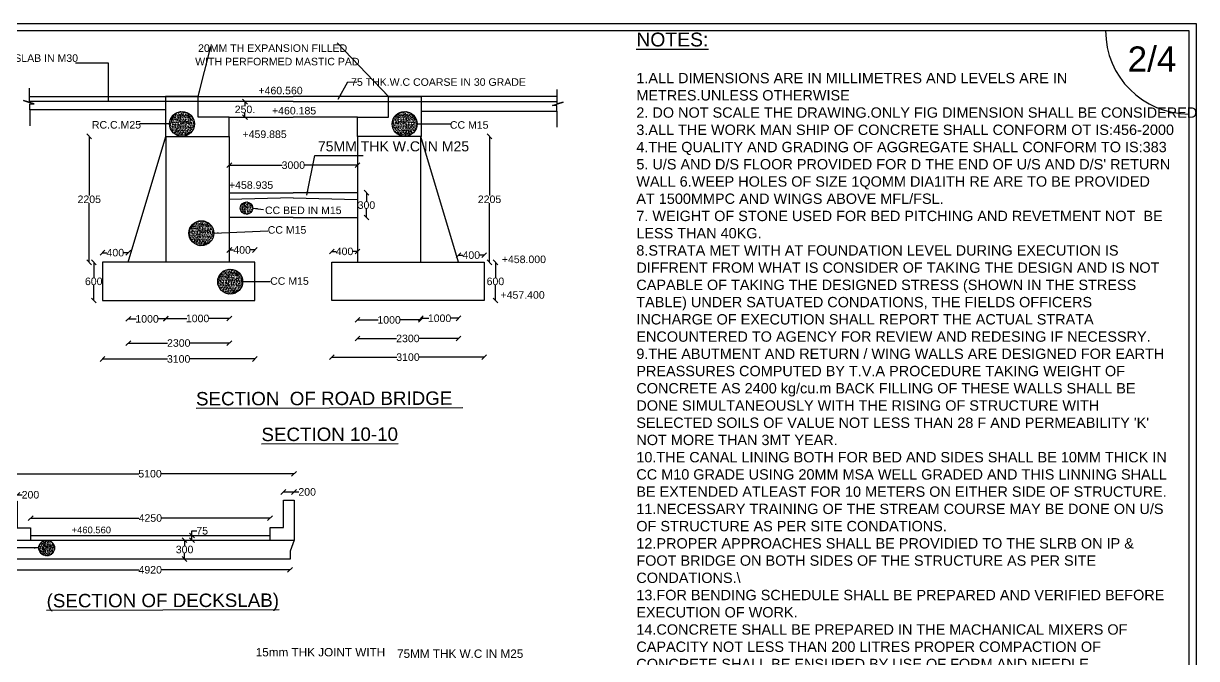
# Model space of a CAD drawing. Header units: millimetres. Extents: x 5124 to 6568637, y 2311 to 91879094.
# Drawn here: x 3554793 to 3578150, y 45948813 to 45961461 of the extents above; entities that cross this region are included whole.
import ezdxf

# ---------------------------------------------------------------- set-up
doc = ezdxf.new("R2010")
doc.units = ezdxf.units.MM
doc.header["$MEASUREMENT"] = 0
doc.linetypes.add('ACAD_ISO02W100', pattern=[15, 12, -3])
for name, color, linetype in [('DIMENSION', 7, 'Continuous'), ('DRAWING', 7, 'Continuous'), ('TEXT', 7, 'Continuous')]:
    doc.layers.add(name, color=color, linetype=linetype)
doc.styles.get("Standard").update_dxf_attribs({"font": 'arial.ttf', "height": 150})
doc.dimstyles.get("Standard").update_dxf_attribs({"dimtxt": 200, "dimasz": 110, "dimexe": 0.18, "dimexo": 0.0625, "dimgap": 0.09, "dimtad": 0, "dimtih": 1, "dimtoh": 1, "dimdec": 0, "dimzin": 0, "dimdsep": 46, "dimtxsty": 'Standard', "dimblk": 'OBLIQUE', "dimcen": 0.09, "dimse1": 1, "dimse2": 1, "dimadec": 0, "dimazin": 0, "dimtfac": 1, "dimtdec": 0, "dimtofl": 0, "dimtmove": 0, "dimatfit": 3, "dimfxl": 1, "dimtolj": 1, "dimtzin": 0, "dimarcsym": 0})

# ---------------------------------------------------------------- blocks, each defined once
blk = doc.blocks.new('_Oblique')
at = {"color": 0, "linetype": 'ByBlock', "lineweight": -2}
blk.add_line((-0.5, -0.5), (0.5, 0.5), dxfattribs=at)
blk = doc.blocks.new('*D59')
at = {"layer": 'Defpoints', "color": 0, "transparency": 16777216}
for p in [(3556365, 45956704), (3556192, 45955943), (3556365, 45955943)]:
    blk.add_point(p, dxfattribs=at)
at = {"layer": 'DIMENSION', "color": 0, "lineweight": -2, "transparency": 16777216}
for p, q in [((3556192, 45956704), (3556192, 45956400)), ((3556192, 45955943), (3556192, 45956247))]:
    blk.add_line(p, q, dxfattribs=at)
at = {"layer": 'DIMENSION', "color": 0, "lineweight": -2, "transparency": 16777216, "xscale": 95, "yscale": 95, "zscale": 95}
for p, rotation in [((3556192, 45956704), 90), ((3556192, 45955943), 270)]:
    blk.add_blockref('_Oblique', p, dxfattribs=dict(at, rotation=rotation))
at = {"layer": 'DIMENSION', "color": 0, "transparency": 16777216, "insert": (3556192, 45956324), "char_height": 150, "attachment_point": 5}
blk.add_mtext('\\A1;600', dxfattribs=at)
blk = doc.blocks.new('*D60')
at = {"layer": 'Defpoints', "color": 0, "transparency": 16777216}
for p in [(3556365, 45956896), (3556365, 45956704), (3556880, 45956704)]:
    blk.add_point(p, dxfattribs=at)
at = {"layer": 'DIMENSION', "color": 0, "lineweight": -2, "transparency": 16777216}
for p, q in [((3556365, 45956896), (3556454, 45956896)), ((3556880, 45956896), (3556791, 45956896))]:
    blk.add_line(p, q, dxfattribs=at)
at = {"layer": 'DIMENSION', "color": 0, "lineweight": -2, "transparency": 16777216, "xscale": 95, "yscale": 95, "zscale": 95, "rotation": 180}
blk.add_blockref('_Oblique', (3556365, 45956896), dxfattribs=at)
at = {"layer": 'DIMENSION', "color": 0, "lineweight": -2, "transparency": 16777216, "xscale": 95, "yscale": 95, "zscale": 95}
blk.add_blockref('_Oblique', (3556880, 45956896), dxfattribs=at)
at = {"layer": 'DIMENSION', "color": 0, "transparency": 16777216, "insert": (3556622, 45956896), "char_height": 150, "attachment_point": 5}
blk.add_mtext('\\A1;400', dxfattribs=at)
blk = doc.blocks.new('*D61')
at = {"layer": 'Defpoints', "color": 0, "transparency": 16777216}
for p in [(3556103, 45959212), (3557621, 45959212), (3556365, 45956704)]:
    blk.add_point(p, dxfattribs=at)
at = {"layer": 'DIMENSION', "color": 0, "lineweight": -2, "transparency": 16777216}
for p, q in [((3556103, 45959212), (3556103, 45958035)), ((3556103, 45956704), (3556103, 45957882))]:
    blk.add_line(p, q, dxfattribs=at)
at = {"layer": 'DIMENSION', "color": 0, "lineweight": -2, "transparency": 16777216, "xscale": 95, "yscale": 95, "zscale": 95}
for p, rotation in [((3556103, 45959212), 90), ((3556103, 45956704), 270)]:
    blk.add_blockref('_Oblique', p, dxfattribs=dict(at, rotation=rotation))
at = {"layer": 'DIMENSION', "color": 0, "transparency": 16777216, "insert": (3556103, 45957958), "char_height": 150, "attachment_point": 5}
blk.add_mtext('\\A1;2205', dxfattribs=at)
blk = doc.blocks.new('*D72')
at = {"layer": 'Defpoints', "color": 0, "transparency": 16777216}
for p in [(3558891, 45956950), (3558891, 45956704), (3559401, 45956704)]:
    blk.add_point(p, dxfattribs=at)
at = {"layer": 'DIMENSION', "color": 0, "lineweight": -2, "transparency": 16777216}
for p, q in [((3558891, 45956950), (3558978, 45956950)), ((3559401, 45956950), (3559315, 45956950))]:
    blk.add_line(p, q, dxfattribs=at)
at = {"layer": 'DIMENSION', "color": 0, "lineweight": -2, "transparency": 16777216, "xscale": 95, "yscale": 95, "zscale": 95, "rotation": 180}
blk.add_blockref('_Oblique', (3558891, 45956950), dxfattribs=at)
at = {"layer": 'DIMENSION', "color": 0, "lineweight": -2, "transparency": 16777216, "xscale": 95, "yscale": 95, "zscale": 95}
blk.add_blockref('_Oblique', (3559401, 45956950), dxfattribs=at)
at = {"layer": 'DIMENSION', "color": 0, "transparency": 16777216, "insert": (3559146, 45956950), "char_height": 150, "attachment_point": 5}
blk.add_mtext('\\A1;400', dxfattribs=at)
blk = doc.blocks.new('*D62')
at = {"layer": 'Defpoints', "color": 0, "transparency": 16777216}
for p in [(3556880, 45956704), (3557628, 45956704), (3556880, 45955577)]:
    blk.add_point(p, dxfattribs=at)
at = {"layer": 'DIMENSION', "color": 0, "lineweight": -2, "transparency": 16777216}
for p, q in [((3556880, 45955577), (3557037, 45955577)), ((3557628, 45955577), (3557471, 45955577))]:
    blk.add_line(p, q, dxfattribs=at)
at = {"layer": 'DIMENSION', "color": 0, "lineweight": -2, "transparency": 16777216, "xscale": 95, "yscale": 95, "zscale": 95, "rotation": 180}
blk.add_blockref('_Oblique', (3556880, 45955577), dxfattribs=at)
at = {"layer": 'DIMENSION', "color": 0, "lineweight": -2, "transparency": 16777216, "xscale": 95, "yscale": 95, "zscale": 95}
blk.add_blockref('_Oblique', (3557628, 45955577), dxfattribs=at)
at = {"layer": 'DIMENSION', "color": 0, "transparency": 16777216, "insert": (3557254, 45955577), "char_height": 150, "attachment_point": 5}
blk.add_mtext('\\A1;1000', dxfattribs=at)
blk = doc.blocks.new('*D54')
at = {"layer": 'Defpoints', "color": 0, "transparency": 16777216}
for p in [(3558891, 45956704), (3557628, 45955577), (3558891, 45955585)]:
    blk.add_point(p, dxfattribs=at)
at = {"layer": 'DIMENSION', "color": 0, "lineweight": -2, "transparency": 16777216}
for p, q in [((3557628, 45955585), (3558043, 45955585)), ((3558891, 45955585), (3558476, 45955585))]:
    blk.add_line(p, q, dxfattribs=at)
at = {"layer": 'DIMENSION', "color": 0, "lineweight": -2, "transparency": 16777216, "xscale": 95, "yscale": 95, "zscale": 95, "rotation": 180}
blk.add_blockref('_Oblique', (3557628, 45955585), dxfattribs=at)
at = {"layer": 'DIMENSION', "color": 0, "lineweight": -2, "transparency": 16777216, "xscale": 95, "yscale": 95, "zscale": 95}
blk.add_blockref('_Oblique', (3558891, 45955585), dxfattribs=at)
at = {"layer": 'DIMENSION', "color": 0, "transparency": 16777216, "insert": (3558260, 45955585), "char_height": 150, "attachment_point": 5}
blk.add_mtext('\\A1;1000', dxfattribs=at)
blk = doc.blocks.new('*D55')
at = {"layer": 'Defpoints', "color": 0, "transparency": 16777216}
for p in [(3556880, 45955577), (3558891, 45955585), (3558891, 45955096)]:
    blk.add_point(p, dxfattribs=at)
at = {"layer": 'DIMENSION', "color": 0, "lineweight": -2, "transparency": 16777216}
for p, q in [((3556880, 45955096), (3557660, 45955096)), ((3558891, 45955096), (3558110, 45955096))]:
    blk.add_line(p, q, dxfattribs=at)
at = {"layer": 'DIMENSION', "color": 0, "lineweight": -2, "transparency": 16777216, "xscale": 95, "yscale": 95, "zscale": 95, "rotation": 180}
blk.add_blockref('_Oblique', (3556880, 45955096), dxfattribs=at)
at = {"layer": 'DIMENSION', "color": 0, "lineweight": -2, "transparency": 16777216, "xscale": 95, "yscale": 95, "zscale": 95}
blk.add_blockref('_Oblique', (3558891, 45955096), dxfattribs=at)
at = {"layer": 'DIMENSION', "color": 0, "transparency": 16777216, "insert": (3557885, 45955096), "char_height": 150, "attachment_point": 5}
blk.add_mtext('\\A1;2300', dxfattribs=at)
blk = doc.blocks.new('*D63')
at = {"layer": 'Defpoints', "color": 0, "transparency": 16777216}
for p in [(3556365, 45955943), (3559401, 45955943), (3559401, 45954779)]:
    blk.add_point(p, dxfattribs=at)
at = {"layer": 'DIMENSION', "color": 0, "lineweight": -2, "transparency": 16777216}
for p, q in [((3556365, 45954779), (3557659, 45954779)), ((3559401, 45954779), (3558107, 45954779))]:
    blk.add_line(p, q, dxfattribs=at)
at = {"layer": 'DIMENSION', "color": 0, "lineweight": -2, "transparency": 16777216, "xscale": 95, "yscale": 95, "zscale": 95, "rotation": 180}
blk.add_blockref('_Oblique', (3556365, 45954779), dxfattribs=at)
at = {"layer": 'DIMENSION', "color": 0, "lineweight": -2, "transparency": 16777216, "xscale": 95, "yscale": 95, "zscale": 95}
blk.add_blockref('_Oblique', (3559401, 45954779), dxfattribs=at)
at = {"layer": 'DIMENSION', "color": 0, "transparency": 16777216, "insert": (3557883, 45954779), "char_height": 150, "attachment_point": 5}
blk.add_mtext('\\A1;3100', dxfattribs=at)
blk = doc.blocks.new('*D64')
at = {"layer": 'Defpoints', "color": 0, "transparency": 16777216}
for p in [(3558891, 45958638), (3561442, 45958638), (3561442, 45958638)]:
    blk.add_point(p, dxfattribs=at)
at = {"layer": 'DIMENSION', "color": 0, "lineweight": -2, "transparency": 16777216}
for p, q in [((3558891, 45958638), (3559942, 45958638)), ((3561442, 45958638), (3560390, 45958638))]:
    blk.add_line(p, q, dxfattribs=at)
at = {"layer": 'DIMENSION', "color": 0, "lineweight": -2, "transparency": 16777216, "xscale": 95, "yscale": 95, "zscale": 95, "rotation": 180}
blk.add_blockref('_Oblique', (3558891, 45958638), dxfattribs=at)
at = {"layer": 'DIMENSION', "color": 0, "lineweight": -2, "transparency": 16777216, "xscale": 95, "yscale": 95, "zscale": 95}
blk.add_blockref('_Oblique', (3561442, 45958638), dxfattribs=at)
at = {"layer": 'DIMENSION', "color": 0, "transparency": 16777216, "insert": (3560166, 45958638), "char_height": 150, "attachment_point": 5}
blk.add_mtext('\\A1;3000', dxfattribs=at)
blk = doc.blocks.new('*D65')
at = {"layer": 'Defpoints', "color": 0, "transparency": 16777216}
for p in [(3560931, 45956921), (3560931, 45956704), (3561442, 45956704)]:
    blk.add_point(p, dxfattribs=at)
at = {"layer": 'DIMENSION', "color": 0, "lineweight": -2, "transparency": 16777216}
for p, q in [((3560931, 45956921), (3561018, 45956921)), ((3561442, 45956921), (3561355, 45956921))]:
    blk.add_line(p, q, dxfattribs=at)
at = {"layer": 'DIMENSION', "color": 0, "lineweight": -2, "transparency": 16777216, "xscale": 95, "yscale": 95, "zscale": 95, "rotation": 180}
blk.add_blockref('_Oblique', (3560931, 45956921), dxfattribs=at)
at = {"layer": 'DIMENSION', "color": 0, "lineweight": -2, "transparency": 16777216, "xscale": 95, "yscale": 95, "zscale": 95}
blk.add_blockref('_Oblique', (3561442, 45956921), dxfattribs=at)
at = {"layer": 'DIMENSION', "color": 0, "transparency": 16777216, "insert": (3561186, 45956921), "char_height": 150, "attachment_point": 5}
blk.add_mtext('\\A1;400', dxfattribs=at)
blk = doc.blocks.new('*D66')
at = {"layer": 'Defpoints', "color": 0, "transparency": 16777216}
for p in [(3563453, 45956847), (3563453, 45956704), (3563968, 45956704)]:
    blk.add_point(p, dxfattribs=at)
at = {"layer": 'DIMENSION', "color": 0, "lineweight": -2, "transparency": 16777216}
for p, q in [((3563453, 45956847), (3563542, 45956847)), ((3563968, 45956847), (3563879, 45956847))]:
    blk.add_line(p, q, dxfattribs=at)
at = {"layer": 'DIMENSION', "color": 0, "lineweight": -2, "transparency": 16777216, "xscale": 95, "yscale": 95, "zscale": 95, "rotation": 180}
blk.add_blockref('_Oblique', (3563453, 45956847), dxfattribs=at)
at = {"layer": 'DIMENSION', "color": 0, "lineweight": -2, "transparency": 16777216, "xscale": 95, "yscale": 95, "zscale": 95}
blk.add_blockref('_Oblique', (3563968, 45956847), dxfattribs=at)
at = {"layer": 'DIMENSION', "color": 0, "transparency": 16777216, "insert": (3563710, 45956847), "char_height": 150, "attachment_point": 5}
blk.add_mtext('\\A1;400', dxfattribs=at)
blk = doc.blocks.new('*D67')
at = {"layer": 'Defpoints', "color": 0, "transparency": 16777216}
for p in [(3561442, 45956704), (3562704, 45956704), (3562704, 45955557)]:
    blk.add_point(p, dxfattribs=at)
at = {"layer": 'DIMENSION', "color": 0, "lineweight": -2, "transparency": 16777216}
for p, q in [((3561442, 45955557), (3561856, 45955557)), ((3562704, 45955557), (3562289, 45955557))]:
    blk.add_line(p, q, dxfattribs=at)
at = {"layer": 'DIMENSION', "color": 0, "lineweight": -2, "transparency": 16777216, "xscale": 95, "yscale": 95, "zscale": 95, "rotation": 180}
blk.add_blockref('_Oblique', (3561442, 45955557), dxfattribs=at)
at = {"layer": 'DIMENSION', "color": 0, "lineweight": -2, "transparency": 16777216, "xscale": 95, "yscale": 95, "zscale": 95}
blk.add_blockref('_Oblique', (3562704, 45955557), dxfattribs=at)
at = {"layer": 'DIMENSION', "color": 0, "transparency": 16777216, "insert": (3562073, 45955557), "char_height": 150, "attachment_point": 5}
blk.add_mtext('\\A1;1000', dxfattribs=at)
blk = doc.blocks.new('*D56')
at = {"layer": 'Defpoints', "color": 0, "transparency": 16777216}
for p in [(3563453, 45956704), (3562704, 45955557), (3563453, 45955589)]:
    blk.add_point(p, dxfattribs=at)
at = {"layer": 'DIMENSION', "color": 0, "lineweight": -2, "transparency": 16777216}
for p, q in [((3562704, 45955589), (3562862, 45955589)), ((3563453, 45955589), (3563295, 45955589))]:
    blk.add_line(p, q, dxfattribs=at)
at = {"layer": 'DIMENSION', "color": 0, "lineweight": -2, "transparency": 16777216, "xscale": 95, "yscale": 95, "zscale": 95, "rotation": 180}
blk.add_blockref('_Oblique', (3562704, 45955589), dxfattribs=at)
at = {"layer": 'DIMENSION', "color": 0, "lineweight": -2, "transparency": 16777216, "xscale": 95, "yscale": 95, "zscale": 95}
blk.add_blockref('_Oblique', (3563453, 45955589), dxfattribs=at)
at = {"layer": 'DIMENSION', "color": 0, "transparency": 16777216, "insert": (3563078, 45955589), "char_height": 150, "attachment_point": 5}
blk.add_mtext('\\A1;1000', dxfattribs=at)
blk = doc.blocks.new('*D57')
at = {"layer": 'Defpoints', "color": 0, "transparency": 16777216}
for p in [(3561442, 45955557), (3563453, 45955589), (3563453, 45955187)]:
    blk.add_point(p, dxfattribs=at)
at = {"layer": 'DIMENSION', "color": 0, "lineweight": -2, "transparency": 16777216}
for p, q in [((3561442, 45955187), (3562222, 45955187)), ((3563453, 45955187), (3562672, 45955187))]:
    blk.add_line(p, q, dxfattribs=at)
at = {"layer": 'DIMENSION', "color": 0, "lineweight": -2, "transparency": 16777216, "xscale": 95, "yscale": 95, "zscale": 95, "rotation": 180}
blk.add_blockref('_Oblique', (3561442, 45955187), dxfattribs=at)
at = {"layer": 'DIMENSION', "color": 0, "lineweight": -2, "transparency": 16777216, "xscale": 95, "yscale": 95, "zscale": 95}
blk.add_blockref('_Oblique', (3563453, 45955187), dxfattribs=at)
at = {"layer": 'DIMENSION', "color": 0, "transparency": 16777216, "insert": (3562447, 45955187), "char_height": 150, "attachment_point": 5}
blk.add_mtext('\\A1;2300', dxfattribs=at)
blk = doc.blocks.new('*D68')
at = {"layer": 'Defpoints', "color": 0, "transparency": 16777216}
for p in [(3560931, 45955943), (3563968, 45955943), (3563968, 45954815)]:
    blk.add_point(p, dxfattribs=at)
at = {"layer": 'DIMENSION', "color": 0, "lineweight": -2, "transparency": 16777216}
for p, q in [((3560931, 45954815), (3562226, 45954815)), ((3563968, 45954815), (3562673, 45954815))]:
    blk.add_line(p, q, dxfattribs=at)
at = {"layer": 'DIMENSION', "color": 0, "lineweight": -2, "transparency": 16777216, "xscale": 95, "yscale": 95, "zscale": 95, "rotation": 180}
blk.add_blockref('_Oblique', (3560931, 45954815), dxfattribs=at)
at = {"layer": 'DIMENSION', "color": 0, "lineweight": -2, "transparency": 16777216, "xscale": 95, "yscale": 95, "zscale": 95}
blk.add_blockref('_Oblique', (3563968, 45954815), dxfattribs=at)
at = {"layer": 'DIMENSION', "color": 0, "transparency": 16777216, "insert": (3562449, 45954815), "char_height": 150, "attachment_point": 5}
blk.add_mtext('\\A1;3100', dxfattribs=at)
blk = doc.blocks.new('*D58')
at = {"layer": 'Defpoints', "color": 0, "transparency": 16777216}
for p in [(3563968, 45956704), (3564190, 45956704), (3563968, 45955943)]:
    blk.add_point(p, dxfattribs=at)
at = {"layer": 'DIMENSION', "color": 0, "lineweight": -2, "transparency": 16777216}
for p, q in [((3564190, 45956704), (3564190, 45956400)), ((3564190, 45955943), (3564190, 45956247))]:
    blk.add_line(p, q, dxfattribs=at)
at = {"layer": 'DIMENSION', "color": 0, "lineweight": -2, "transparency": 16777216, "xscale": 95, "yscale": 95, "zscale": 95}
for p, rotation in [((3564190, 45956704), 90), ((3564190, 45955943), 270)]:
    blk.add_blockref('_Oblique', p, dxfattribs=dict(at, rotation=rotation))
at = {"layer": 'DIMENSION', "color": 0, "transparency": 16777216, "insert": (3564190, 45956324), "char_height": 150, "attachment_point": 5}
blk.add_mtext('\\A1;600', dxfattribs=at)
blk = doc.blocks.new('*D69')
at = {"layer": 'Defpoints', "color": 0, "transparency": 16777216}
for p in [(3562704, 45959212), (3564073, 45959212), (3563968, 45956704)]:
    blk.add_point(p, dxfattribs=at)
at = {"layer": 'DIMENSION', "color": 0, "lineweight": -2, "transparency": 16777216}
for p, q in [((3564073, 45959212), (3564073, 45958035)), ((3564073, 45956704), (3564073, 45957882))]:
    blk.add_line(p, q, dxfattribs=at)
at = {"layer": 'DIMENSION', "color": 0, "lineweight": -2, "transparency": 16777216, "xscale": 95, "yscale": 95, "zscale": 95}
for p, rotation in [((3564073, 45959212), 90), ((3564073, 45956704), 270)]:
    blk.add_blockref('_Oblique', p, dxfattribs=dict(at, rotation=rotation))
at = {"layer": 'DIMENSION', "color": 0, "transparency": 16777216, "insert": (3564073, 45957958), "char_height": 150, "attachment_point": 5}
blk.add_mtext('\\A1;2205', dxfattribs=at)
blk = doc.blocks.new('*D70')
at = {"layer": 'Defpoints', "color": 0, "transparency": 16777216}
for p in [(3561148, 45958091), (3561622, 45958091), (3561148, 45957595)]:
    blk.add_point(p, dxfattribs=at)
at = {"layer": 'DIMENSION', "color": 0, "lineweight": -2, "transparency": 16777216}
for p, q in [((3561622, 45958091), (3561622, 45957920)), ((3561622, 45957595), (3561622, 45957766))]:
    blk.add_line(p, q, dxfattribs=at)
at = {"layer": 'DIMENSION', "color": 0, "lineweight": -2, "transparency": 16777216, "xscale": 95, "yscale": 95, "zscale": 95}
for p, rotation in [((3561622, 45958091), 90), ((3561622, 45957595), 270)]:
    blk.add_blockref('_Oblique', p, dxfattribs=dict(at, rotation=rotation))
at = {"layer": 'DIMENSION', "color": 0, "transparency": 16777216, "insert": (3561622, 45957843), "char_height": 150, "attachment_point": 5}
blk.add_mtext('\\A1;300', dxfattribs=at)
blk = doc.blocks.new('*D71')
at = {"layer": 'Defpoints', "color": 0, "transparency": 16777216}
for p in [(3559116, 45959904), (3559203, 45959904), (3559116, 45959594)]:
    blk.add_point(p, dxfattribs=at)
at = {"layer": 'DIMENSION', "color": 0, "lineweight": -2, "transparency": 16777216}
for p, q in [((3559203, 45959904), (3559203, 45959826)), ((3559203, 45959594), (3559203, 45959672))]:
    blk.add_line(p, q, dxfattribs=at)
at = {"layer": 'DIMENSION', "color": 0, "lineweight": -2, "transparency": 16777216, "xscale": 95, "yscale": 95, "zscale": 95}
for p, rotation in [((3559203, 45959904), 90), ((3559203, 45959594), 270)]:
    blk.add_blockref('_Oblique', p, dxfattribs=dict(at, rotation=rotation))
at = {"layer": 'DIMENSION', "color": 0, "transparency": 16777216, "insert": (3559203, 45959749), "char_height": 150, "attachment_point": 5}
blk.add_mtext('\\A1;250.', dxfattribs=at)
blk = doc.blocks.new('*D78')
at = {"layer": 'Defpoints', "color": 0, "transparency": 16777216}
for p in [(3560180, 45952131), (3559968, 45951965), (3560180, 45951966)]:
    blk.add_point(p, dxfattribs=at)
at = {"layer": 'DIMENSION', "color": 0, "lineweight": -2, "transparency": 16777216}
for p, q in [((3559968, 45952131), (3560180, 45952131)), ((3560180, 45952131), (3560275, 45952131))]:
    blk.add_line(p, q, dxfattribs=at)
at = {"layer": 'DIMENSION', "color": 0, "lineweight": -2, "transparency": 16777216, "xscale": 95, "yscale": 95, "zscale": 95, "rotation": 180}
blk.add_blockref('_Oblique', (3559968, 45952131), dxfattribs=at)
at = {"layer": 'DIMENSION', "color": 0, "lineweight": -2, "transparency": 16777216, "xscale": 95, "yscale": 95, "zscale": 95}
blk.add_blockref('_Oblique', (3560180, 45952131), dxfattribs=at)
at = {"layer": 'DIMENSION', "color": 0, "transparency": 16777216, "insert": (3560442, 45952131), "char_height": 150, "attachment_point": 5}
blk.add_mtext('\\A1;200', dxfattribs=at)
blk = doc.blocks.new('*D79')
at = {"layer": 'Defpoints', "color": 0, "transparency": 16777216}
for p in [(3554446, 45952493), (3554446, 45951948), (3560180, 45951966)]:
    blk.add_point(p, dxfattribs=at)
at = {"layer": 'DIMENSION', "color": 0, "lineweight": -2, "transparency": 16777216}
for p, q in [((3554446, 45952493), (3557089, 45952493)), ((3560180, 45952493), (3557537, 45952493))]:
    blk.add_line(p, q, dxfattribs=at)
at = {"layer": 'DIMENSION', "color": 0, "lineweight": -2, "transparency": 16777216, "xscale": 95, "yscale": 95, "zscale": 95, "rotation": 180}
blk.add_blockref('_Oblique', (3554446, 45952493), dxfattribs=at)
at = {"layer": 'DIMENSION', "color": 0, "lineweight": -2, "transparency": 16777216, "xscale": 95, "yscale": 95, "zscale": 95}
blk.add_blockref('_Oblique', (3560180, 45952493), dxfattribs=at)
at = {"layer": 'DIMENSION', "color": 0, "transparency": 16777216, "insert": (3557313, 45952493), "char_height": 150, "attachment_point": 5}
blk.add_mtext('\\A1;5100', dxfattribs=at)
blk = doc.blocks.new('*D80')
at = {"layer": 'Defpoints', "color": 0, "transparency": 16777216}
for p in [(3554446, 45951948), (3554671, 45952074), (3554671, 45951948)]:
    blk.add_point(p, dxfattribs=at)
at = {"layer": 'DIMENSION', "color": 0, "lineweight": -2, "transparency": 16777216}
for p, q in [((3554446, 45952074), (3554671, 45952074)), ((3554671, 45952074), (3554766, 45952074))]:
    blk.add_line(p, q, dxfattribs=at)
at = {"layer": 'DIMENSION', "color": 0, "lineweight": -2, "transparency": 16777216, "xscale": 95, "yscale": 95, "zscale": 95, "rotation": 180}
blk.add_blockref('_Oblique', (3554446, 45952074), dxfattribs=at)
at = {"layer": 'DIMENSION', "color": 0, "lineweight": -2, "transparency": 16777216, "xscale": 95, "yscale": 95, "zscale": 95}
blk.add_blockref('_Oblique', (3554671, 45952074), dxfattribs=at)
at = {"layer": 'DIMENSION', "color": 0, "transparency": 16777216, "insert": (3554932, 45952074), "char_height": 150, "attachment_point": 5}
blk.add_mtext('\\A1;200', dxfattribs=at)
blk = doc.blocks.new('*D81')
at = {"layer": 'Defpoints', "color": 0, "transparency": 16777216}
for p in [(3559702, 45951611), (3554936, 45951413), (3559702, 45951421)]:
    blk.add_point(p, dxfattribs=at)
at = {"layer": 'DIMENSION', "color": 0, "lineweight": -2, "transparency": 16777216}
for p, q in [((3554936, 45951611), (3557092, 45951611)), ((3559702, 45951611), (3557546, 45951611))]:
    blk.add_line(p, q, dxfattribs=at)
at = {"layer": 'DIMENSION', "color": 0, "lineweight": -2, "transparency": 16777216, "xscale": 95, "yscale": 95, "zscale": 95, "rotation": 180}
blk.add_blockref('_Oblique', (3554936, 45951611), dxfattribs=at)
at = {"layer": 'DIMENSION', "color": 0, "lineweight": -2, "transparency": 16777216, "xscale": 95, "yscale": 95, "zscale": 95}
blk.add_blockref('_Oblique', (3559702, 45951611), dxfattribs=at)
at = {"layer": 'DIMENSION', "color": 0, "transparency": 16777216, "insert": (3557319, 45951611), "char_height": 150, "attachment_point": 5}
blk.add_mtext('\\A1;4250', dxfattribs=at)
blk = doc.blocks.new('*D82')
at = {"layer": 'Defpoints', "color": 0, "transparency": 16777216}
for p in [(3558140, 45951262), (3558148, 45951262), (3558140, 45951173)]:
    blk.add_point(p, dxfattribs=at)
at = {"layer": 'DIMENSION', "color": 0, "lineweight": -2, "transparency": 16777216}
for p, q in [((3558148, 45951262), (3558148, 45951357)), ((3558148, 45951357), (3558243, 45951357)), ((3558148, 45951173), (3558148, 45951262))]:
    blk.add_line(p, q, dxfattribs=at)
at = {"layer": 'DIMENSION', "color": 0, "lineweight": -2, "transparency": 16777216, "xscale": 95, "yscale": 95, "zscale": 95}
for p, rotation in [((3558148, 45951262), 90), ((3558148, 45951173), 270)]:
    blk.add_blockref('_Oblique', p, dxfattribs=dict(at, rotation=rotation))
at = {"layer": 'DIMENSION', "color": 0, "transparency": 16777216, "insert": (3558351, 45951357), "char_height": 150, "attachment_point": 5}
blk.add_mtext('\\A1;75', dxfattribs=at)
blk = doc.blocks.new('*D83')
at = {"layer": 'Defpoints', "color": 0, "transparency": 16777216}
for p in [(3557997, 45951173), (3557997, 45950795), (3558001, 45950795)]:
    blk.add_point(p, dxfattribs=at)
at = {"layer": 'DIMENSION', "color": 0, "lineweight": -2, "transparency": 16777216}
for p, q in [((3558001, 45951173), (3558001, 45951061)), ((3558001, 45950795), (3558001, 45950908))]:
    blk.add_line(p, q, dxfattribs=at)
at = {"layer": 'DIMENSION', "color": 0, "lineweight": -2, "transparency": 16777216, "xscale": 95, "yscale": 95, "zscale": 95}
for p, rotation in [((3558001, 45951173), 90), ((3558001, 45950795), 270)]:
    blk.add_blockref('_Oblique', p, dxfattribs=dict(at, rotation=rotation))
at = {"layer": 'DIMENSION', "color": 0, "transparency": 16777216, "insert": (3558001, 45950984), "char_height": 150, "attachment_point": 5}
blk.add_mtext('\\A1;300', dxfattribs=at)
blk = doc.blocks.new('*D84')
at = {"layer": 'Defpoints', "color": 0, "transparency": 16777216}
for p in [(3554534, 45950795), (3560100, 45950795), (3560100, 45950580)]:
    blk.add_point(p, dxfattribs=at)
at = {"layer": 'DIMENSION', "color": 0, "lineweight": -2, "transparency": 16777216}
for p, q in [((3554534, 45950580), (3557090, 45950580)), ((3560100, 45950580), (3557544, 45950580))]:
    blk.add_line(p, q, dxfattribs=at)
at = {"layer": 'DIMENSION', "color": 0, "lineweight": -2, "transparency": 16777216, "xscale": 95, "yscale": 95, "zscale": 95, "rotation": 180}
blk.add_blockref('_Oblique', (3554534, 45950580), dxfattribs=at)
at = {"layer": 'DIMENSION', "color": 0, "lineweight": -2, "transparency": 16777216, "xscale": 95, "yscale": 95, "zscale": 95}
blk.add_blockref('_Oblique', (3560100, 45950580), dxfattribs=at)
at = {"layer": 'DIMENSION', "color": 0, "transparency": 16777216, "insert": (3557317, 45950580), "char_height": 150, "attachment_point": 5}
blk.add_mtext('\\A1;4920', dxfattribs=at)

msp = doc.modelspace()

# ---------------------------------------------------------------- hatches: boundary and pattern name
at = {"layer": 'DRAWING'}
h = msp.add_hatch(dxfattribs=at)
h.set_pattern_fill('AR-CONC,_O', color=256, scale=10)
h.set_pattern_definition([(50, (123185.025, -1252.444), (71.72601826, -6.2752135), [7.5, -82.5]), (355, (123185.025, -1252.444), (-13.87513336, 75.21921337), [6, -66]), (100.4514, (123191, -1252.97), (57.85093817, 68.94395421), [6.374019, -70.1142112]), (46.1842, (123185.025, -1232.44), (106.72410486, -16.55190143), [11.25, -123.75]), (96.6356, (123193.92, -1233.82), (93.46627055, 97.4117871), [9.5610288, -105.1713]), (351.1842, (123185.02, -1232.44), (93.46619451, 97.4118601), [9, -99]), (21, (123195.025, -1237.444), (59.69070521, -40.26188907), [7.5, -82.5]), (326, (123195.025, -1237.444), (24.33153319, 72.5150045), [6, -66]), (71.4514, (123200, -1240.8), (84.02226286, 32.25304967), [6.374019, -70.1142112]), (37.5, (123185.025, -1252.444), (1.215985532, 33.289385383), [0, -65.2, 0, -67, 0, -66.25]), (7.5, (123185.025, -1252.444), (26.306953744, 39.441171188), [0, -38.2, 0, -63.7, 0, -25.25]), (327.5, (123162.725, -1252.444), (53.382243617, -2.255487173), [0, -25, 0, -78, 0, -103.5]), (317.5, (123152.725, -1252.444), (58.318616934, 10.010498233), [0, -32.5, 0, -51.8, 0, -73.5])])
h.paths.add_polyline_path([(3557701.6, 45959460.3, 1), (3558197.7, 45959460.3, 1)])
h = msp.add_hatch(dxfattribs=at)
h.set_pattern_fill('AR-CONC,_O', color=256, scale=10)
h.set_pattern_definition([(130, (6997147.37, -1252.444), (-71.72601826, -6.2752135), [7.5, -82.5]), (185, (6997147.37, -1252.444), (13.87513336, 75.21921337), [6, -66]), (79.5486, (6997141.39, -1252.97), (-57.85093817, 68.94395421), [6.374019, -70.1142112]), (133.8158, (6997147.37, -1232.44), (-106.72410486, -16.55190143), [11.25, -123.75]), (83.3644, (6997138.48, -1233.82), (-93.46627055, 97.4117871), [9.5610288, -105.1713]), (188.8158, (6997147.37, -1232.44), (-93.46619451, 97.4118601), [9, -99]), (159, (6997137.37, -1237.444), (-59.69070521, -40.26188907), [7.5, -82.5]), (214, (6997137.37, -1237.444), (-24.33153319, 72.5150045), [6, -66]), (108.5486, (6997132.396, -1240.8), (-84.02226286, 32.25304967), [6.374019, -70.1142112]), (142.5, (6997147.37, -1252.444), (-1.215985532, 33.289385383), [0, -65.2, 0, -67, 0, -66.25]), (172.5, (6997147.37, -1252.444), (-26.306953744, 39.441171188), [0, -38.2, 0, -63.7, 0, -25.25]), (212.5, (6997169.67, -1252.444), (-53.382243617, -2.255487173), [0, -25, 0, -78, 0, -103.5]), (222.5, (6997179.67, -1252.444), (-58.318616934, 10.010498233), [0, -32.5, 0, -51.8, 0, -73.5])])
h.paths.add_polyline_path([(3562134.7, 45959460.3, 1), (3562630.8, 45959460.3, 1)])
h = msp.add_hatch(dxfattribs=at)
h.set_pattern_fill('AR-CONC,_O', color=256, scale=10)
h.set_pattern_definition([(50, (124469.17, -2928.74), (71.72601826, -6.2752135), [7.5, -82.5]), (355, (124469.17, -2928.74), (-13.87513336, 75.21921337), [6, -66]), (100.4514, (124475.146, -2929.26), (57.85093817, 68.94395421), [6.374019, -70.1142112]), (46.1842, (124469.17, -2908.74), (106.72410486, -16.55190143), [11.25, -123.75]), (96.6356, (124478.06, -2910.12), (93.46627055, 97.4117871), [9.5610288, -105.1713]), (351.1842, (124469.17, -2908.74), (93.46619451, 97.4118601), [9, -99]), (21, (124479.17, -2913.74), (59.69070521, -40.26188907), [7.5, -82.5]), (326, (124479.17, -2913.74), (24.33153319, 72.5150045), [6, -66]), (71.4514, (124484.14, -2917.094), (84.02226286, 32.25304967), [6.374019, -70.1142112]), (37.5, (124469.169, -2928.74), (1.215985532, 33.289385383), [0, -65.2, 0, -67, 0, -66.25]), (7.5, (124469.17, -2928.74), (26.306953744, 39.441171188), [0, -38.2, 0, -63.7, 0, -25.25]), (327.5, (124446.869, -2928.74), (53.382243617, -2.255487173), [0, -25, 0, -78, 0, -103.5]), (317.5, (124436.87, -2928.74), (58.318616934, 10.010498233), [0, -32.5, 0, -51.8, 0, -73.5])])
h.paths.add_polyline_path([(3559358, 45957784, 1), (3559109.5, 45957784, 1)])
h = msp.add_hatch(dxfattribs=at)
h.set_pattern_fill('AR-CONC,_O', color=256, scale=10)
h.set_pattern_definition([(50, (123570.867, -3427.89), (71.72601826, -6.2752135), [7.5, -82.5]), (355, (123570.87, -3427.89), (-13.87513336, 75.21921337), [6, -66]), (100.4514, (123576.844, -3428.41), (57.85093817, 68.94395421), [6.374019, -70.1142112]), (46.1842, (123570.87, -3407.89), (106.72410486, -16.55190143), [11.25, -123.75]), (96.6356, (123579.76, -3409.27), (93.46627055, 97.4117871), [9.5610288, -105.1713]), (351.1842, (123570.87, -3407.89), (93.46619451, 97.4118601), [9, -99]), (21, (123580.867, -3412.89), (59.69070521, -40.26188907), [7.5, -82.5]), (326, (123580.87, -3412.89), (24.33153319, 72.5150045), [6, -66]), (71.4514, (123585.84, -3416.24), (84.02226286, 32.25304967), [6.374019, -70.1142112]), (37.5, (123570.867, -3427.888), (1.215985532, 33.289385383), [0, -65.2, 0, -67, 0, -66.25]), (7.5, (123570.867, -3427.888), (26.306953744, 39.441171188), [0, -38.2, 0, -63.7, 0, -25.25]), (327.5, (123548.567, -3427.888), (53.382243617, -2.255487173), [0, -25, 0, -78, 0, -103.5]), (317.5, (123538.567, -3427.888), (58.318616934, 10.010498233), [0, -32.5, 0, -51.8, 0, -73.5])])
h.paths.add_polyline_path([(3558087.4, 45957284.8, 1), (3558583.5, 45957284.8, 1)])
h = msp.add_hatch(dxfattribs=at)
h.set_pattern_fill('AR-CONC,_O', color=256, scale=10)
h.set_pattern_definition([(50, (124144.61, -4392.59), (71.72601826, -6.2752135), [7.5, -82.5]), (355, (124144.61, -4392.59), (-13.87513336, 75.21921337), [6, -66]), (100.4514, (124150.59, -4393.115), (57.85093817, 68.94395421), [6.374019, -70.1142112]), (46.1842, (124144.61, -4372.59), (106.72410486, -16.55190143), [11.25, -123.75]), (96.6356, (124153.5, -4373.97), (93.46627055, 97.4117871), [9.5610288, -105.1713]), (351.1842, (124144.61, -4372.59), (93.46619451, 97.4118601), [9, -99]), (21, (124154.61, -4377.59), (59.69070521, -40.26188907), [7.5, -82.5]), (326, (124154.61, -4377.59), (24.33153319, 72.5150045), [6, -66]), (71.4514, (124159.585, -4380.95), (84.02226286, 32.25304967), [6.374019, -70.1142112]), (37.5, (124144.61, -4392.592), (1.215985532, 33.289385383), [0, -65.2, 0, -67, 0, -66.25]), (7.5, (124144.61, -4392.592), (26.306953744, 39.441171188), [0, -38.2, 0, -63.7, 0, -25.25]), (327.5, (124122.31, -4392.592), (53.382243617, -2.255487173), [0, -25, 0, -78, 0, -103.5]), (317.5, (124112.31, -4392.59), (58.318616934, 10.010498233), [0, -32.5, 0, -51.8, 0, -73.5])])
h.paths.add_polyline_path([(3558661.2, 45956320.1, 1), (3559157.2, 45956320.1, 1)])
h = msp.add_hatch(dxfattribs=at)
h.set_pattern_fill('AR-CONC,_O', color=256, scale=8.911063)
h.set_pattern_definition([(50, (494514.1, 4995134.364), (63.91550887, -5.59188247), [6.68329747, -73.5162722]), (355, (494514.1, 4995134.364), (-12.36421916, 67.02831715), [5.34663798, -58.81301776]), (100.4514, (494519.43, 4995133.9), (51.55133718, 61.436393985), [5.67992868, -62.4792174]), (46.1842, (494514.1, 4995152.186), (95.10252537, -14.74950413), [10.0249462, -110.2744083]), (96.6356, (494522.03, 4995150.96), (83.2883853, 86.80426006), [8.51989328, -93.71881113]), (351.1842, (494514.1, 4995152.19), (83.28831754, 86.80432511), [8.01995697, -88.21952664]), (21, (494523.01, 4995147.73), (53.190765236, -35.87762419), [6.68329747, -73.5162722]), (326, (494523.01, 4995147.73), (21.68198324, 64.61857951), [5.34663798, -58.81301776]), (71.4514, (494527.445, 4995144.74), (74.87277027, 28.74089671), [5.67992868, -62.4792174]), (37.5, (494514.101, 4995134.364), (1.083572404, 29.664382026), [0, -58.100132694, 0, -59.704124088, 0, -59.03579434]), (7.5, (494514.1, 4995134.364), (23.442292996, 35.146277295), [0, -34.040261793, 0, -56.7634732, 0, -22.500434824]), (327.5, (494494.23, 4995134.364), (47.569255179, -2.009878897), [0, -22.27765824, 0, -69.506293714, 0, -92.22950512]), (317.5, (494485.32, 4995134.364), (51.968088687, 8.92041834), [0, -28.960955714, 0, -46.159307877, 0, -65.49631523])])
h.paths.add_polyline_path([(3555097.5, 45951016.4, 1), (3555411.7, 45951016.4, 1)])

# ---------------------------------------------------------------- linework, layer by layer
at = {"layer": 'DIMENSION'}
for points in [[(3536785.4, 45961460.9), (3578142.4, 45961460.9), (3578142.4, 45932530.8), (3536785.4, 45932530.8)], [(3536928.3, 45961317.9), (3577999.4, 45961317.9), (3577999.4, 45932673.8), (3536928.3, 45932673.8)]]:
    msp.add_lwpolyline(points, close=True, dxfattribs=at)
for points in [[(3554918.9, 45959743.1), (3554918.9, 45959857.2), (3555004.6, 45959857.2), (3554795, 45959926.9), (3554912.7, 45959887.8), (3554912.7, 45960175)], [(3565413.5, 45959712.5), (3565413.5, 45959826.6), (3565327.8, 45959826.6), (3565537.4, 45959896.3), (3565419.7, 45959857.1), (3565419.7, 45960144.3)], [(3557620.6, 45959743.1), (3554918.9, 45959743.1)], [(3554918.9, 45959743.1), (3554918.9, 45959423.3)], [(3562711.8, 45959712.5), (3565413.5, 45959712.5)], [(3565413.5, 45959712.5), (3565413.5, 45959392.6)]]:
    msp.add_lwpolyline(points, dxfattribs=at)
at = {"layer": 'DRAWING'}
for points in [[(3554912.7, 45960003.4), (3560166.2, 45960003.4)], [(3560166.2, 45959903.6), (3554912.7, 45959903.6)], [(3558890.9, 45959212.2), (3558890.9, 45959594.1), (3558269.6, 45959594.1), (3558269.6, 45960003.4), (3557620.6, 45960003.4), (3557620.6, 45959212.2)], [(3565419.7, 45960003.4), (3560166.2, 45960003.4)], [(3560166.2, 45959903.6), (3565419.7, 45959903.6)], [(3561441.5, 45959212.2), (3561441.5, 45959594.1), (3562062.8, 45959594.1), (3562062.8, 45960003.4), (3562711.8, 45960003.4), (3562711.8, 45959212.2)], [(3558890.9, 45959594.1), (3560166.2, 45959594.1)], [(3561441.5, 45959594.1), (3560166.2, 45959594.1)], [(3558890.9, 45958091), (3560166.2, 45958091)], [(3560166.2, 45957985.3), (3558890.9, 45957958.2)], [(3561441.5, 45958091), (3560166.2, 45958091)], [(3560166.2, 45957985.3), (3561441.5, 45957958.2)], [(3560166.2, 45957594.9), (3558890.9, 45957594.9)], [(3560166.2, 45957594.9), (3561441.5, 45957594.9)], [(3554446.2, 45951173.5), (3560180.2, 45951173.5), (3560100, 45950949.1), (3560100, 45950795.3), (3554534.3, 45950795.3), (3554534.3, 45950932.1), (3554446.2, 45951173.5), (3554446.2, 45951948.3), (3554670.6, 45951948.3), (3554670.6, 45951413.4), (3554935.6, 45951413.4), (3554935.6, 45951173.5)], [(3559701.8, 45951173.5), (3559701.8, 45951421.1), (3559967.6, 45951421.1), (3559967.6, 45951965.4), (3560179.7, 45951965.4), (3560180.2, 45951173.5)], [(3554935.6, 45951261.8), (3559701.8, 45951261.8)]]:
    msp.add_lwpolyline(points, dxfattribs=at)
for points in [[(3558890.9, 45956704.3), (3556879.7, 45956704.3), (3557628.5, 45959212.2), (3558890.9, 45959212.2)], [(3561441.5, 45956704.3), (3563452.7, 45956704.3), (3562703.9, 45959212.2), (3561441.5, 45959212.2)], [(3559401.4, 45956704.3), (3556364.8, 45956704.3), (3556364.8, 45955943.3), (3559401.4, 45955943.3)], [(3560931, 45956704.3), (3563967.6, 45956704.3), (3563967.6, 45955943.3), (3560931, 45955943.3)]]:
    msp.add_lwpolyline(points, close=True, dxfattribs=at)
at = {"layer": 'DRAWING', "linetype": 'ACAD_ISO02W100', "ltscale": 20, "const_width": 25}
for points in [[(3557628.5, 45959212.2), (3557628.5, 45956704.3)], [(3562703.9, 45959212.2), (3562703.9, 45956704.3)]]:
    msp.add_lwpolyline(points, dxfattribs=at)
at = {"layer": 'DRAWING'}
for centre, radius in [((3557949.6, 45959460.3), 248), ((3562382.8, 45959460.3), 248), ((3559233.8, 45957784), 124.3), ((3558335.5, 45957284.8), 248), ((3558909.2, 45956320.1), 248), ((3555254.6, 45951016.4), 157.1)]:
    msp.add_circle(centre, radius, dxfattribs=at)
msp.add_arc((3577999.4, 45961317.9), 1660.6, 180, 270, dxfattribs=at)

# ---------------------------------------------------------------- texts
at = {"layer": 'DRAWING', "insert": (3566995.7, 45961278.7), "char_height": 205.8504, "width": 10622.65, "attachment_point": 1}
msp.add_mtext("{\\H1.3398x;\\LNOTES:  }\\P\\P1.ALL DIMENSIONS ARE IN MILLIMETRES AND LEVELS ARE IN METRES.UNLESS OTHERWISE \\P2. DO NOT SCALE THE DRAWING.ONLY FIG DIMENSION SHALL BE CONSIDERED \\P3.ALL THE WORK MAN SHIP OF CONCRETE SHALL CONFORM OT IS:456-2000\\P4.THE QUALITY AND GRADING OF AGGREGATE SHALL CONFORM TO IS:383\\P5. U/S AND D/S FLOOR PROVIDED FOR D THE END OF U/S AND D/S' RETURN WALL 6.WEEP HOLES OF SIZE 1QOMM DIA1ITH RE ARE TO BE PROVIDED AT 1500MMPC AND WINGS ABOVE MFL/FSL.\\P7. WEIGHT OF STONE USED FOR BED PITCHING AND REVETMENT NOT  BE LESS THAN 40KG. \\P8.STRATA MET WITH AT FOUNDATION LEVEL DURING EXECUTION IS DIFFRENT FROM WHAT IS CONSIDER OF TAKING THE DESIGN AND IS NOT CAPABLE OF TAKING THE DESIGNED STRESS (SHOWN IN THE STRESS TABLE) UNDER SATUATED CONDATIONS, THE FIELDS OFFICERS INCHARGE OF EXECUTION SHALL REPORT THE ACTUAL STRATA ENCOUNTERED TO AGENCY FOR REVIEW AND REDESING IF NECESSRY. \\P9.THE ABUTMENT AND RETURN / WING WALLS ARE DESIGNED FOR EARTH PREASSURES COMPUTED BY T.V.A PROCEDURE TAKING WEIGHT OF CONCRETE AS 2400 kg/cu.m BACK FILLING OF THESE WALLS SHALL BE DONE SIMULTANEOUSLY WITH THE RISING OF STRUCTURE WITH SELECTED SOILS OF VALUE NOT LESS THAN 28 F AND PERMEABILITY 'K' NOT MORE THAN 3MT YEAR.\\P10.THE CANAL LINING BOTH FOR BED AND SIDES SHALL BE 10MM THICK IN CC M10 GRADE USING 20MM MSA WELL GRADED AND THIS LINNING SHALL BE EXTENDED ATLEAST FOR 10 METERS ON EITHER SIDE OF STRUCTURE.\\P11.NECESSARY TRAINING OF THE STREAM COURSE MAY BE DONE ON U/S OF STRUCTURE AS PER SITE CONDATIONS.\\P12.PROPER APPROACHES SHALL BE PROVIDIED TO THE SLRB ON IP & FOOT BRIDGE ON BOTH SIDES OF THE STRUCTURE AS PER SITE CONDATIONS.\\\\\\P13.FOR BENDING SCHEDULE SHALL BE PREPARED AND VERIFIED BEFORE EXECUTION OF WORK.\\P14.CONCRETE SHALL BE PREPARED IN THE MACHANICAL MIXERS OF CAPACITY NOT LESS THAN 200 LITRES PROPER COMPACTION OF CONCRETE SHALL BE ENSURED BY USE OF FORM AND NEEDLE VIDRATORS.", dxfattribs=at)
at = {"layer": 'TEXT'}
for s, height, p in [('20MM TH EXPANSION FILLED ', 150, (3558269.6, 45960894.8)), ('2/4', 500, (3576778, 45960503)), ('150MM TH. RC.C. SLAB IN M30', 150, (3552829.1, 45960695.7)), ('WITH PERFORMED MASTIC PAD', 150, (3558212.6, 45960627.1)), ('75 THK.W.C COARSE IN 30 GRADE', 150, (3561315.8, 45960218.9)), ('+460.560', 150, (3559472.1, 45960050.1)), ('+460.185', 150, (3559741.6, 45959648.9)), (' RC.C.M25', 150, (3556097.7, 45959367.5)), ('CC M15', 150, (3563284.1, 45959364.8)), ('+459.885', 150, (3559154.4, 45959179.5)), ('75MM THK W.C IN M25', 200, (3560655.1, 45958913.6)), ('+458.935', 150, (3558885.3, 45958168)), ('CC BED IN M15', 150, (3559601.6, 45957664.8)), ('CC M15', 150, (3559656.8, 45957274.8)), ('+458.000', 150, (3564317.3, 45956688.6)), ('CC M15', 150, (3559705.5, 45956256.4)), ('+457.400', 150, (3564291.4, 45955979)), ('+460.560', 133.67, (3555752.3, 45951307.8)), ('15mm THK JOINT WITH  ', 166.901, (3559418.2, 45948856.6)), ('75MM THK W.C IN M25', 166.901, (3562232.2, 45948826.8))]:
    msp.add_text(s, height=height, dxfattribs=at).set_placement(p)
for s, height, p in [('%%USECTION  OF ROAD BRIDGE  ', 267.298, (3558228.8, 45953853.8)), ('%%USECTION 10-10', 267.298, (3559532.1, 45953142.8)), ('%%U(SECTION OF DECKSLAB)', 267.332, (3555254.2, 45949831.7))]:
    msp.add_text(s, height=height, rotation=0.1412, dxfattribs=at).set_placement(p)

# ---------------------------------------------------------------- dimensions: what is measured, and where the dimension line sits
at = {"layer": 'DIMENSION'}
for base, p1, p2, text, picture, middle in [((3559202.6, 45959903.6), (3559115.5, 45959594.1), (3559115.5, 45959903.6), '250.', '*D71', (3559202.6, 45959748.8)), ((3556103.1, 45959212.2), (3556364.8, 45956704.3), (3557620.6, 45959212.2), '2205', '*D61', (3556103.1, 45957958.2)), ((3564073.1, 45959212.2), (3563967.6, 45956704.3), (3562703.9, 45959212.2), '2205', '*D69', (3564073.1, 45957958.2)), ((3561622, 45958091), (3561147.6, 45957594.9), (3561147.6, 45958091), '300', '*D70', (3561622, 45957843)), ((3556192.5, 45955943.3), (3556364.8, 45956704.3), (3556364.8, 45955943.3), '600', '*D59', (3556192.5, 45956323.8)), ((3564190.4, 45956704.3), (3563967.6, 45955943.3), (3563967.6, 45956704.3), '600', '*D58', (3564190.4, 45956323.8)), ((3558148.1, 45951261.8), (3558139.7, 45951173.5), (3558139.7, 45951261.8), '75', '*D82', (3558350.6, 45951356.8)), ((3558001.5, 45950795.3), (3557997.3, 45951173.5), (3557997.3, 45950795.3), '300', '*D83', (3558001.5, 45950984.4))]:
    dim = msp.add_linear_dim(base=base, p1=p1, p2=p2, angle=90, text=text, dimstyle='Standard', override={"dimasz": 95, "dimfxl": 2000, "dimarcsym": 1}, dxfattribs=at)
    dim.commit()
    dim.dimension.update_dxf_attribs({"geometry": picture, "text_midpoint": middle})
for base, p1, p2, text, picture, middle in [((3561441.5, 45958638.2), (3558890.9, 45958638.2), (3561441.5, 45958638.2), '3000', '*D64', (3560166.2, 45958638.2)), ((3558890.9, 45956950), (3559401.4, 45956704.3), (3558890.9, 45956704.3), '400', '*D72', (3559146.1, 45956950)), ((3556364.8, 45956896.2), (3556879.7, 45956704.3), (3556364.8, 45956704.3), '400', '*D60', (3556622.3, 45956896.2)), ((3560931, 45956921.5), (3561441.5, 45956704.3), (3560931, 45956704.3), '400', '*D65', (3561186.3, 45956921.5)), ((3563452.7, 45956847), (3563967.6, 45956704.3), (3563452.7, 45956704.3), '400', '*D66', (3563710.1, 45956847)), ((3556879.7, 45955577.1), (3557628.5, 45956704.3), (3556879.7, 45956704.3), '1000', '*D62', (3557254.1, 45955577.1)), ((3558890.9, 45955584.6), (3557628.5, 45955577.1), (3558890.9, 45956704.3), '1000', '*D54', (3558259.7, 45955584.6)), ((3562703.9, 45955556.7), (3561441.5, 45956704.3), (3562703.9, 45956704.3), '1000', '*D67', (3562072.7, 45955556.7)), ((3563452.7, 45955589.3), (3562703.9, 45955556.7), (3563452.7, 45956704.3), '1000', '*D56', (3563078.3, 45955589.3)), ((3559401.4, 45954779.3), (3556364.8, 45955943.3), (3559401.4, 45955943.3), '3100', '*D63', (3557883.1, 45954779.3)), ((3563967.6, 45954814.5), (3560931, 45955943.3), (3563967.6, 45955943.3), '3100', '*D68', (3562449.3, 45954814.5)), ((3558890.9, 45955095.8), (3556879.7, 45955577.1), (3558890.9, 45955584.6), '2300', '*D55', (3557885.3, 45955095.8)), ((3563452.7, 45955187), (3561441.5, 45955556.7), (3563452.7, 45955589.3), '2300', '*D57', (3562447.1, 45955187)), ((3554446.2, 45952493.1), (3560179.7, 45951965.6), (3554446.2, 45951948.3), '5100', '*D79', (3557313, 45952493.1)), ((3554670.6, 45952074.5), (3554446.2, 45951948.3), (3554670.6, 45951948.3), '200', '*D80', (3554932.4, 45952074.5)), ((3560179.7, 45952131.3), (3559967.6, 45951965.4), (3560179.7, 45951965.6), '200', '*D78', (3560441.5, 45952131.3)), ((3559701.8, 45951611), (3554935.6, 45951413.4), (3559701.8, 45951421.1), '4250', '*D81', (3557318.7, 45951611)), ((3560100, 45950580.1), (3554534.3, 45950795.3), (3560100, 45950795.3), '4920', '*D84', (3557317.1, 45950580.1))]:
    dim = msp.add_linear_dim(base=base, p1=p1, p2=p2, text=text, dimstyle='Standard', override={"dimasz": 95, "dimfxl": 2000, "dimarcsym": 1}, dxfattribs=at)
    dim.commit()
    dim.dimension.update_dxf_attribs({"geometry": picture, "text_midpoint": middle})

# ---------------------------------------------------------------- leaders
for points in [[(3562062.8, 45960003.4), (3561038.5, 45961074.5)], [(3558269.6, 45960003.4), (3558523.9, 45961000.3)], [(3556483.4, 45959903.6), (3556483.4, 45960670.9), (3555831.1, 45960670.9)], [(3561061.1, 45959950.2), (3561251.2, 45960301.1), (3561429.7, 45960289.6)], [(3557701.6, 45959460.3), (3557103.9, 45959460.3)], [(3562630.8, 45959460.3), (3563314.1, 45959460.3)], [(3560433, 45958038.2), (3560594.9, 45958829.4), (3561559.2, 45958829.4)], [(3559358, 45957784), (3559569.9, 45957752.7)], [(3558583.5, 45957284.8), (3559661.7, 45957330.1)], [(3559157.2, 45956320.1), (3559705.3, 45956320.1)], [(3555097.5, 45951016.4), (3554341.8, 45951016.4)]]:
    msp.add_leader(points, dimstyle='Standard', override={"dimasz": 95, "dimgap": 0.09, "dimtad": 0, "dimfxl": 2000, "dimarcsym": 1}, dxfattribs=at)

doc.saveas('drawing.dxf')
